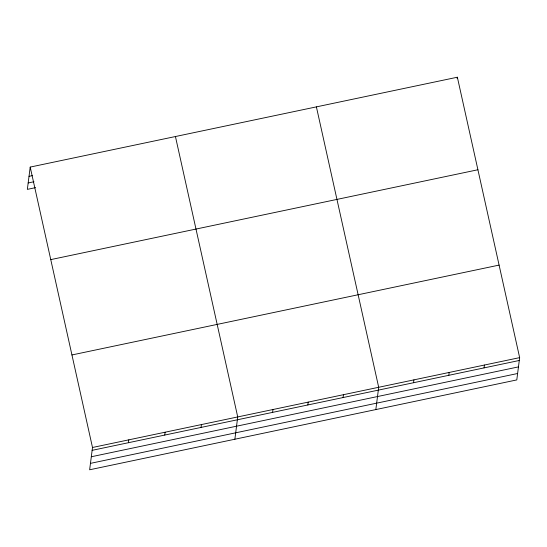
<?xml version="1.0" encoding="UTF-8"?>
<svg xmlns="http://www.w3.org/2000/svg" width="547" height="547" viewBox="0 0 547 547"><rect width="100%" height="100%" fill="white"/><g stroke="black" fill="none" stroke-linecap="round" stroke-linejoin="round"><path stroke-width="0.82" d="M30.208 167.081L92.498 447.487L89.64 469.777L516.792 379.919L519.65 357.629L457.36 77.223L30.208 167.081L27.35 189.371L35.603 187.635M128.436 442.708L128.805 439.85M164.75 435.063L165.112 432.212M201.057 427.426L201.419 424.575M234.875 439.227L237.726 416.937L175.437 136.531M272.604 412.376L272.967 409.525M307.845 404.965L308.207 402.107M343.085 397.553L343.448 394.695M375.837 409.573L378.688 387.283L316.398 106.877M413.566 382.722L413.929 379.871M457.176 78.645L457.36 77.223M448.807 375.31L449.169 372.452M484.047 367.899L484.41 365.04M29.018 176.346L32.321 175.655M28.171 182.958L33.948 181.741M50.762 259.613L477.914 169.755M71.937 354.955L499.096 265.097M92.498 447.487L519.65 357.629M92.128 450.345L519.288 360.48M91.308 456.759L518.46 366.893M90.46 463.364L517.619 373.505"/></g></svg>
